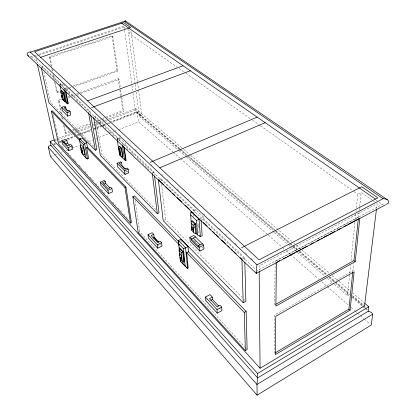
<?xml version="1.0" encoding="UTF-8"?>
<svg xmlns="http://www.w3.org/2000/svg" width="416" height="416" viewBox="0 0 416 416"><rect width="100%" height="100%" fill="white"/><g stroke="black" fill="none" stroke-linecap="round" stroke-linejoin="round"><path stroke-width="0.31" stroke-dasharray="2.08 1.56" d="M274.212 353.454L274.596 315.125L352.903 270.774M274.7 304.918L275.127 262.569M334.235 284.242L347.521 295.677L350.579 265.309M351.036 260.785L354.942 222.014M355.202 219.43L355.722 214.261M355.982 211.676L356.112 210.382M356.372 207.797L357.739 194.23L361.15 192.483L373.022 200.767M352.934 271.289L353.746 263.536M358.524 217.677L359.601 207.34M359.668 206.695L361.15 192.483M376.516 208.79L377.151 203.648L259.126 265.741L259.168 270.28M117.229 139.958L117.478 138.528L119.449 137.743L125.372 143.328L125.642 145.179L154.045 172.052L154.357 174.606M256.823 271.882L257.052 270.738L382.325 204.495L383.885 204.61M59.987 85.556L60.263 84.214L62.296 83.496L62.728 85.639L61.173 86.185M63.814 89.201L66.336 87.963M122.288 144.778L125.372 143.328M347.521 295.677L349.56 294.492M179.894 148.652L136.89 111.909L112.029 121.727M206.274 300.253L207.99 299.348M358.483 217.209L275.142 261.284L275.974 262.038M241.925 259.314L244.728 257.868L203.71 219.055L203.575 217.162L195.536 209.581L191.058 211.671M157.841 245.502L159.952 244.494M193.04 227.77L194.693 226.98M197.454 225.659L198.557 225.134M199.056 219.305L203.575 217.162M201.032 220.329L203.71 219.055M193.034 212.701L195.686 211.463L195.536 209.581M164.143 220.225L165.594 219.549L242.232 297.565M138.174 232.466L139.74 231.738L244.504 346.7M158.33 179.624L160.872 178.516L195.686 211.463M154.045 172.052L152.246 172.827L151.32 171.943M125.289 172.198L127.644 171.205M124.493 145.642L125.642 145.179M119.449 137.743L119.73 139.578L118.019 140.265L117.078 139.37M50.482 156.567L54.101 155.142M54.704 154.903L57.117 153.951M61.339 152.292L62.546 151.814M66.165 150.394L67.371 149.916M67.974 149.682L71.594 148.257M72.197 148.018L79.435 145.168M88.478 141.606L92.7 139.948M95.716 138.757L108.384 133.775M108.987 133.536L113.812 131.638M114.416 131.399L118.035 129.974M118.638 129.74L138.544 121.904L172.76 151.778M136.183 92.113L139.355 116.553L141.82 115.591L138.554 89.882M53.778 145.075L56.202 144.139M59.228 142.964L61.651 142.028M67.704 139.682L74.968 136.864M78 135.694L80.418 134.753M81.026 134.519L90.714 130.764M94.344 129.36L96.164 128.653M96.767 128.419L102.216 126.308M102.82 126.074L105.851 124.904M108.878 123.729L110.089 123.261M112.507 122.32L137.332 112.705L179.769 149.032M53.778 143.988L54.99 143.52M59.223 141.877L61.043 141.175M67.09 138.835L74.355 136.027M76.773 135.091L78.588 134.389M79.191 134.155L91.296 129.475M93.714 128.539L105.82 123.859M106.423 123.625L109.45 122.455M110.053 122.221L136.677 111.925M53.368 144.43L55.786 143.494M59.415 142.09L60.627 141.617M67.278 139.043L74.532 136.235M76.955 135.299L79.976 134.129M80.579 133.895L90.865 129.917M93.886 128.747L95.701 128.045M96.304 127.811L105.378 124.301M107.796 123.365L109.611 122.663M54.896 139.636L57.912 138.476M58.516 138.242L71.183 133.375M74.199 132.215L89.877 126.188M93.496 124.8L95.306 124.103M95.909 123.869L98.925 122.71M99.528 122.481L103.75 120.858M104.354 120.624L107.973 119.236M108.576 119.002L135.715 108.571L183.217 148.964M54.408 141.06L56.82 140.13M57.424 139.896L72.498 134.092M74.911 133.162L76.721 132.465M77.324 132.236L90.589 127.124M93.6 125.965L98.426 124.108M99.029 123.874L103.251 122.247M105.659 121.321L107.468 120.624M109.881 119.694L135.205 109.944L141.82 115.591M63.523 125.117L65.114 132.725L69.321 131.118M72.332 129.964L89.17 123.521M96.99 120.531L101.8 118.69M102.398 118.461L122.85 110.64L123.786 111.462L105.721 118.388M65.114 132.725L65.967 133.63L70.184 132.012M72.592 131.087L74.402 130.395M75 130.166L90.059 124.394M94.276 122.777L96.08 122.086M98.493 121.16L101.504 120.006M102.107 119.777L105.118 118.622M93.595 117.031L95.243 116.407L119.73 139.578M88.431 112.117L90.059 111.504L90.631 114.681M61.142 113.698L58.36 100.376L61.412 99.273M68.13 96.845L74.235 94.64M76.679 93.756L79.123 92.872M79.732 92.654L118.206 78.754L119.163 79.539L120.552 89.118M58.36 100.376L59.228 101.239L61.646 100.36M68.307 97.952L70.122 97.292M72.545 96.413L76.783 94.879M77.392 94.661L78.603 94.224M81.021 93.345L119.163 79.539M65.707 90.501L67.272 89.939L90.059 111.504M54.501 81.895L56.597 91.946L59.649 90.86M64.532 89.123L66.971 88.254M69.41 87.386L72.462 86.304M73.07 86.086L116.995 70.455L117.822 71.12L72.618 87.23M56.597 91.946L57.346 92.674L59.79 91.806M64.064 90.282L68.344 88.759M68.952 88.54L72.004 87.448M41.153 67.137L42.645 66.633L62.728 85.639M135.096 83.746L128.508 32.932L131.201 32.032L137.488 81.526M51.22 66.18L49.254 56.758L111.961 35.875L112.804 36.499L117.822 71.12M49.254 56.758L50.008 57.444L112.804 36.499M30.441 56.685L33.238 56.134M33.857 55.931L36.317 55.12M38.782 54.309L124.368 26.114M35.625 56.363L124.186 27.139L125.689 28.184M375.918 200.049L376.99 200.793M379.122 202.275L382.325 204.495M127.696 29.583L131.201 32.032M373.537 201.126L374.572 201.848M128.508 32.932L176.795 66.908M178.916 68.401L185.281 72.883M185.812 73.258L250.552 118.81M252.673 120.302L260.104 125.528M260.634 125.902L353.491 191.24M354.021 191.615L357.739 194.23M183.711 149.38L190.143 154.851M190.637 155.272L293.062 242.372M293.556 242.793L296.031 244.899M296.525 245.315L301.475 249.527M301.969 249.948L329.68 273.51M332.15 275.61L338.582 281.081M339.076 281.502L349.965 290.758M352.44 292.864L363.818 302.541M352.503 295.542L364.541 305.822M181.865 150.337L187.288 154.981M187.782 155.402L289.869 242.705M290.363 243.126L292.833 245.232M293.322 245.653L297.762 249.449M299.733 251.139L327.35 274.758M329.82 276.864L335.244 281.502M335.738 281.928L349.544 293.738M352.503 296.265L363.355 305.547M363.849 305.968L365.326 307.232M180.263 149.453L186.675 154.944M188.651 156.634L274.503 230.136M274.997 230.558L289.307 242.809M291.283 244.499L292.266 245.341M292.76 245.762L297.695 249.99M299.671 251.68L326.804 274.908M329.274 277.025L334.703 281.668M335.197 282.09L349.502 294.341M352.466 296.878L362.825 305.744M363.319 306.171L365.295 307.861M365.789 308.282L367.76 309.972M179.067 149.105L136.219 112.367L135.715 108.571M179.561 149.526L186.456 155.438M186.945 155.86L273.624 230.178M275.595 231.868L288.896 243.266M289.385 243.693L291.356 245.383M293.327 247.068L296.774 250.026M298.745 251.716L325.832 274.94M328.786 277.472L333.71 281.694M335.681 283.384L349.471 295.209M351.936 297.32L362.279 306.186M362.768 306.608L364.738 308.298M365.232 308.719L367.203 310.409M139.355 116.553L178.724 150.431M179.218 150.852L186.108 156.78M186.597 157.206L273.702 232.159M274.196 232.58L288.47 244.863M288.959 245.284L290.93 246.979M291.424 247.406L296.837 252.06M297.326 252.486L324.392 275.777M327.345 278.314L333.746 283.821M173.248 152.204L180.092 158.179M180.58 158.605L281.772 246.938M282.261 247.364L284.216 249.075M286.172 250.78L290.082 254.192M290.571 254.623L318.921 279.37M321.859 281.934L326.747 286.198M327.236 286.629L348.254 304.975M351.187 307.538L354.609 310.523M355.098 310.95L357.053 312.66M357.542 313.087L359.986 315.219M360.474 315.645L363.896 318.635M364.385 319.062L370.25 324.178M77.298 95.399L78.244 96.288M119.439 134.883L120.385 135.767M135.065 149.521L136.484 150.847M151.164 164.601L152.11 165.49M161.58 174.361L162.526 175.245M167.263 179.681L168.21 180.57M177.206 188.999L178.625 190.33M187.626 198.754L188.573 199.644M193.305 204.079L194.724 205.41M203.726 213.84L204.672 214.724M209.404 219.159L210.35 220.048M219.352 228.478L220.771 229.809M225.503 234.244L226.45 235.128M229.767 238.238L230.714 239.122M234.978 243.116L236.87 244.889M245.393 252.876L246.813 254.207M251.077 258.196L252.97 259.974M136.984 111.961L138.544 121.904M63.206 84.354L66.394 87.355M31.392 56.742L255.169 268.954M55.583 80.87L56.519 81.76M58.843 83.97L59.774 84.859M68.489 93.148L69.415 94.026M76.372 100.646L77.298 101.53M79.617 103.735L80.548 104.619M85.649 109.47L86.575 110.349M98.764 121.945L100.641 123.734M102.518 125.518L105.804 128.648M108.623 131.326L110.505 133.115M112.382 134.904L114.26 136.687M126.703 148.528L128.097 149.854M130.421 152.064L131.815 153.384M132.278 153.826L135.065 156.478M136.921 158.246L140.639 161.782M142.496 163.55L144.815 165.755M145.283 166.197L148.996 169.733M198.697 224.468L197.87 223.673L198.084 226.418L199.321 227.62M198.011 231.629L198.936 232.539M68.567 112.741L69.462 113.63M126.558 170.643L127.873 171.959M201.765 246.839L203.528 248.607M194.314 240.588L195.676 241.951M93.72 146.39L50.388 102.279L43.867 72.264M155.839 209.617L101.936 154.752L96.132 121.519M244.046 299.411L244.956 300.331M71.063 147.29L71.906 148.2M160.316 244.306L161.164 245.216M219.305 307.871L221.026 309.722M61.963 146.396L63.716 148.314M67.647 152.625L70.704 155.984M73.325 158.86L74.636 160.295M75.072 160.774L76.383 162.214M79.004 165.09L82.061 168.449M84.682 171.324L87.74 174.678M89.924 177.076L93.418 180.908M95.602 183.305L99.102 187.143M101.286 189.54L104.78 193.372M106.964 195.77L110.022 199.129M112.642 202.004L115.7 205.358M117.884 207.756L121.378 211.593M123.562 213.99L127.494 218.301M244.941 347.183L246.688 349.097M36.187 58.895L37.029 62.686M42.645 66.633L43.056 68.51M53.061 114.587L53.472 116.47M53.607 117.099L56.066 128.424M56.202 129.054L58.661 140.374M58.796 141.003L59.072 142.262M50.008 57.444L51.844 66.253M52.499 69.399L53.154 72.545M53.81 75.691L54.725 80.09M55.38 83.236L57.346 92.674M51.745 68.697L52.4 71.838M52.926 74.35L53.846 78.749M61.802 116.87L62.332 119.408M59.228 101.239L62.135 115.211M62.665 117.749L63.326 120.926M64.381 126.006L65.967 133.63M60.523 85.483L60.263 84.214L64.797 88.514L65.042 89.742M66.846 87.781L67.272 89.939M95.243 116.407L95.576 118.321M117.676 139.792L117.478 138.528L123.386 144.128L123.578 145.402M135.148 200.387L139.74 231.738M120.645 89.752L121.659 96.777M121.753 97.417L123.786 111.462M111.961 35.875L116.995 70.455M118.206 78.754L119.506 87.682M119.876 90.23L120.713 95.971M120.806 96.606L122.85 110.64M124.186 27.139L124.53 29.708M124.618 30.347L131.877 84.906M131.96 85.55L132.642 90.683M132.985 93.252L135.205 109.944M135.179 84.391L136.1 91.468M137.571 82.165L138.471 89.237M160.872 178.516L161.242 181.719M161.538 184.283L165.594 219.549M180.944 239.959L181.204 242.518M193.19 214.614L193.352 216.528M194.199 226.725L194.308 227.999M217.053 307.294L217.126 308.469M244.728 257.868L244.811 261.108"/><path stroke-width="0.62" d="M276.39 262.418L275.886 306.072L355.228 261.602L359.819 218.192L348.39 224.25M257.114 395.2L50.482 156.567L48.329 147.186L48.792 146.078L50.95 145.366L257.634 377.931L256.979 384.114L257.114 395.2L371.228 325.036L372.694 314.194L372.315 313.295L370.453 311.953L368.186 311.251L257.634 377.931L257.577 373.469L50.071 141.492L54.293 139.87M275.33 352.789L348.91 309.156L352.773 272.054M275.834 304.283L353.964 260.588L358.285 219.123M350.09 310.196L354.151 271.794L275.766 316.285L275.324 354.624L350.09 310.196L348.91 309.156M376.438 209.43L364.541 305.822L260.057 368.243L54.408 141.06L37.45 64.584M368.186 311.251L368.768 306.748L364.806 303.384M191.199 221.738L190.611 214.895L191.058 211.671L199.056 219.305L200.382 236.59L202.181 235.716L201.032 220.329M80.564 145.496L79.607 140.603L79.96 138.767L81.973 137.987L86.658 142.797L87.506 147.295L125.934 187.054L131.43 222.617L130.499 223.038L58.521 143.837L51.386 111.124L52.239 110.812L80.132 139.667M385.856 204.37L387.852 203.601L388.596 202.904L388.814 201.276C387.702 199.29 385.174 198.812 383.079 198.682L256.984 264.846L256.214 270.218L256.256 273.39L385.185 205.015M256.604 272.745L256.256 273.39L27.898 55.536C25.761 53.882 28.278 51.433 30.347 52.114L124.394 21.414L125.232 20.805L387.348 199.763M60.752 91.931L62.182 93.527L63.58 100.412L64.376 101.254L65.39 101.182L63.658 92.622L61.547 90.589L60.887 90.932L60.715 91.764L62.254 99.273L62.92 99.252M179.249 249.226L178.464 240.49L180.882 239.325L188.011 246.636L188.484 251.774L246.126 311.412L247.125 349.575L245.346 350.605L244.254 312.447L186.732 252.642L188.204 268.2L187.548 268.533L180.492 261.295L180.45 259.802M62.182 93.527L63.658 92.622M81.546 152.313L83.564 154.622L84.838 154.924L83.382 147.368C81.905 144.44 79.544 144.05 80.501 146.994L81.494 152.459L81.947 152.464M82.831 153.676L81.791 148.351L83.382 147.368M119.985 154.944L121.701 156.77L122.97 156.738L121.659 148.158L119.636 146.219L118.924 146.635L118.732 147.43L119.912 155.064L120.453 154.986M120.947 155.886L119.902 149.126L121.659 148.158M191.776 230.636L191.308 222.981M87.506 147.295L86.596 147.659L88.655 158.527L87.563 158.969L85.888 157.945L83.288 144.425L86.658 142.797M179.509 248.472L179.02 249.61L180.118 258.955C181.522 259.319 182.307 263.162 184.272 261.929L183.264 251.722L179.951 248.258L179.509 248.472L182.822 251.94L183.836 262.148M372.694 314.194L256.968 384.488L48.329 147.186M191.641 221.135C190.122 222.3 191.901 224.526 193.081 225.103L193.684 232.284L194.412 233.22L195.463 233.522L196.394 233.09L195.645 223.891L192.421 220.766L191.641 221.135L194.86 224.266L195.619 233.464M257.577 373.469L368.768 306.748M244.254 312.447L246.126 311.412M158.33 179.624L163.176 220.672L243.209 302.708L245.861 301.257L244.847 262.402M217.261 313.165L221.889 310.653L221.686 307.117L219.866 305.167L217.012 306.701L209.498 298.589L212.326 297.086L210.023 294.622L205.436 297.045L205.707 300.56L217.261 313.165L217.038 309.634L205.436 297.045M217.038 309.634L221.686 307.117M210.792 300.336L212.488 299.437L212.326 297.086M276.962 262.111L279.822 260.598M283.249 258.783L286.104 257.265M287.248 256.662L288.392 256.053M289.536 255.45L294.679 252.725M295.823 252.117L300.966 249.392M302.104 248.784L307.247 246.059M310.679 244.239L313.534 242.726M316.961 240.911L319.821 239.392M320.965 238.789L322.104 238.181M323.248 237.578L328.39 234.853M329.534 234.244L334.677 231.52M337.532 230.006L340.964 228.186M343.819 226.673L347.251 224.853M180.331 258.778L180.118 258.955M241.582 247.712L361.748 186.737L377.868 197.844L259.069 259.854L34.601 51.735L123.588 22.63L130.624 27.477L40.622 57.32M199.878 251.077L203.97 249.049L203.679 245.112L193.924 235.414L189.857 237.38L190.211 241.296L199.878 251.077L199.566 247.14L189.857 237.38M199.566 247.14L203.679 245.112M181.61 256.916L180.05 257.686L181.579 259.308L181.158 255.117L179.618 253.495M183.264 251.722L181.334 252.606L179.239 250.406M202.316 243.755L198.208 245.778L198.344 247.421L191.558 240.578L191.412 238.945L195.489 236.969M186.061 252.97L188.484 251.774M188.011 246.636L183.461 248.758L178.688 243.797M192.041 229.31L191.807 226.564L193.04 227.77L193.268 230.521L192.041 229.31L193.138 228.784M153.78 234.348L152.251 232.705L147.982 234.707L148.45 238.098L157.706 248.196L162.011 246.132L161.59 242.715L160.092 241.114L157.44 242.377L151.154 235.581L153.78 234.348L154.185 237.458L158.803 242.434M195.645 223.891L194.038 224.656M157.706 248.196L157.269 244.78L161.59 242.715M199.462 235.68L200.382 236.59L197.621 234.905L196.472 220.532L199.056 219.305M153.14 237.957L154.185 237.458M193.284 225.009C192.941 224.609 193.05 225.352 193.414 224.947M93.709 117.671L100.365 155.392L157.295 213.632L159.006 212.846L154.513 175.88M245.346 350.605L138.174 232.466L132.855 196.628L134.488 195.91L178.688 241.639M105.284 181.464L104.348 180.461L100.376 182.135L100.968 185.38L108.503 193.586L112.502 191.859L111.946 188.588L110.828 187.387L108.051 188.578L102.534 182.624L105.284 181.464L105.617 183.362L109.876 187.928M86.596 147.659L124.966 187.476L125.934 187.054M159.827 167.84L265.158 122.673M100.376 182.135L107.931 190.315L111.946 188.588M191.818 230.62L193.684 232.284M150.181 162.339L257.166 117.13M121.56 162.552L120.728 161.725L117.047 163.249L117.634 166.915L125.05 174.403L128.752 172.832L128.201 169.14L127.182 168.132L124.821 169.12L119.22 163.524L121.56 162.552L122.034 165.61L125.486 169.052M103.974 184.059L105.617 183.362M117.047 163.249L124.483 170.706L128.201 169.14M41.288 67.766L48.953 102.799L95.321 150.233L96.881 149.609L90.745 115.315M82.238 150.665L81.084 149.443L81.51 151.632L82.592 151.2M66.888 140.39L65.77 139.194L61.766 140.743L62.431 143.848L68.718 150.696L72.748 149.105L72.114 145.98L70.71 144.477L67.548 145.714L63.747 141.606L66.888 140.39L67.428 142.979L69.545 145.257M61.766 140.743L68.063 147.566L72.114 145.98M65.338 143.79L67.428 142.979M65.681 107.13L64.75 106.21L61.708 107.323L62.416 110.739L67.735 116.111L70.798 114.967L70.112 111.524L69.04 110.464L67.512 111.03L64.158 107.692L65.681 107.13L66.087 109.132L68.182 111.218M91.598 107.614L190.289 70.772M61.708 107.323L67.038 112.663L70.112 111.524M87.599 100.875L183.024 65.738M117.328 140.587L119.569 154.955L124.576 159.864L125.866 160.664L126.121 160.56L124.108 147.155M64.496 101.02L66.607 103.085L67.87 103.875L68.338 103.704L65.832 91.13M124.394 21.414L383.079 198.682M121.716 23.244L375.44 199.108M27.898 55.536L28.621 56.061M353.964 260.588L355.228 261.602M125.232 20.805L125.663 21.424M30.347 52.114L256.984 264.846M158.798 180.071L163.488 184.538M165.833 186.774L170.992 191.693M172.401 193.034L174.746 195.27M177.091 197.501L181.776 201.973M185.063 205.104L189.28 209.128M203.382 222.565L207.142 226.153M209.492 228.394L210.902 229.736M212.784 231.53L214.661 233.324M215.602 234.218L218.421 236.907M221.712 240.042L225.472 243.63M227.822 245.866L229.232 247.213M231.114 249.007L232.523 250.349M233.932 251.696L236.283 253.937M240.042 257.52L241.925 259.314L243.209 302.708M190.611 214.895L196.472 220.532M119.246 146.375L121.269 148.32L122.58 156.9M61.178 90.719L63.294 92.758L65.026 101.312M119.902 149.126L118.794 147.81M65.172 101.234L67.87 103.875L65.286 90.969M121.378 156.27L122.725 157.586M124.072 158.907L125.866 160.664L123.672 146.037M62.806 99.362L63.648 100.194M62.275 99.128L63.58 100.412M195.842 233.152L197.621 234.905M193.268 238.046L200.08 244.858M79.96 138.767L84.63 143.593L87.563 158.969L86.72 158.075M51.386 111.124L79.685 140.483M79.607 140.603L83.288 144.425M132.855 196.628L179.202 244.811M181.501 252.538L182.198 261.165M81.791 148.351L80.408 146.765M81.51 151.632L82.664 152.854M85.888 157.945L82.238 154.06L81.64 151.003M181.891 262.491L187.548 268.533L185.572 247.827L178.464 240.49L178.989 245.601M212.488 299.437L218.676 306.098M153.546 237.011L158.2 242.024M147.982 234.707L157.269 244.78M50.071 141.492L50.95 145.366M63.747 141.606L63.965 142.646M68.063 147.566L68.718 150.696M59.987 85.556L61.142 91.203M67.038 112.663L67.735 116.111M63.939 89.83L66.607 103.085M88.546 112.752L95.321 150.233M107.931 190.315L108.503 193.586M124.966 187.476L130.499 223.038M124.483 170.706L125.05 174.403M122.387 145.408L124.576 159.864M152.329 173.462L157.295 213.632M179.187 247.541L179.52 250.77M179.379 250.494L179.509 251.763M179.707 253.672L179.899 255.575M180.164 258.118L180.492 261.295M183.461 248.758L185.182 266.302M191.058 211.671L191.168 212.945M259.178 271.575L260.057 368.243M120.5 152.308L119.584 151.419L119.98 153.982L120.895 154.877L120.5 152.308M62.312 96.034L61.766 95.503L62.145 97.36L62.691 97.895L62.312 96.034"/></g></svg>
